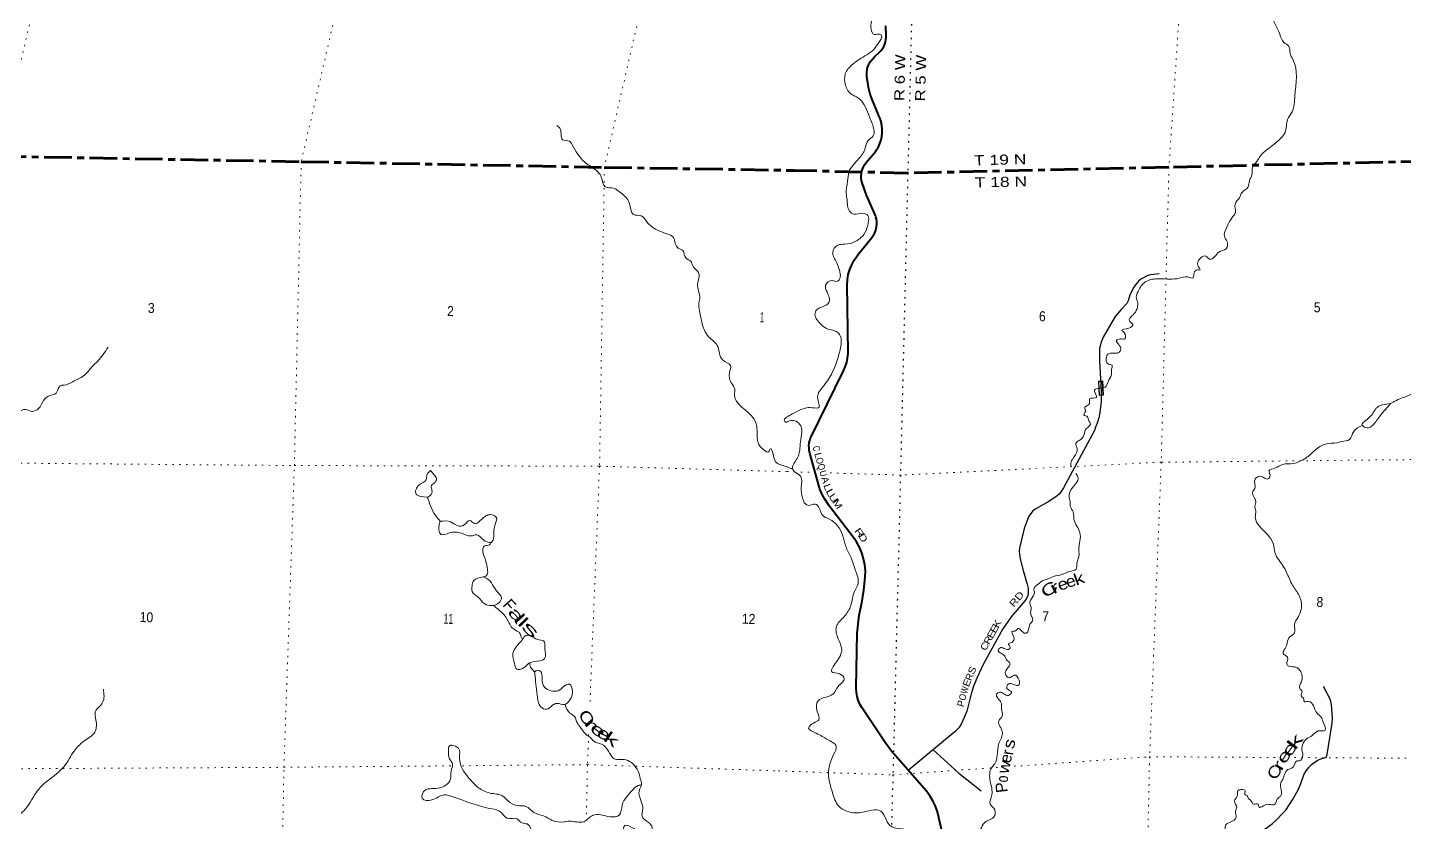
# Model space of a CAD drawing. Header units: feet. Extents: x -751810 to -497223, y -177792 to 12311.
# Drawn here: x -607782 to -583804, y -156551 to -142703 of the extents above; entities that cross this region are included whole.
import ezdxf
from ezdxf.enums import TextEntityAlignment as Align

# ---------------------------------------------------------------- set-up
doc = ezdxf.new("R2010")
doc.units = ezdxf.units.FT
doc.header["$LTSCALE"] = 80
doc.linetypes.add('DOTTED', pattern=[1.5, 0.3, -1.2])
doc.linetypes.add('LONG_DASH_SHORT_DASH', pattern=[9.9, 6, -1.2, 1.5, -1.2])
for name, color, linetype, lineweight in [('11', 7, 'LONG_DASH_SHORT_DASH', 60), ('26', 7, 'Continuous', 40), ('29', 7, 'Continuous', 25), ('31', 7, 'Continuous', 13), ('39', 7, 'Continuous', 13), ('6', 7, 'DOTTED', 25), ('7', 7, 'DOTTED', 13)]:
    doc.layers.add(name, color=color, linetype=linetype, lineweight=lineweight)
for name, color, linetype in [('27', 7, 'Continuous'), ('30', 7, 'Continuous'), ('41', 7, 'Continuous')]:
    doc.layers.add(name, color=color, linetype=linetype)

msp = doc.modelspace()

# ---------------------------------------------------------------- linework, layer by layer
at = {"layer": '11'}
for points in [[(-621201.12, -144536.95), (-618818.83, -144722.43), (-613561.75, -144840.46), (-608284.24, -144946.95), (-603016.44, -145041.08), (-597736.68, -145139.57), (-594429.94, -145193.18)], [(-563131.71, -145222.03), (-566730.28, -145049.66), (-572024.07, -145034.04), (-577330.13, -145028.26), (-582593.76, -145013.24), (-587904.53, -145136.28), (-592452.52, -145238.08), (-594429.94, -145193.18)]]:
    msp.add_lwpolyline(points, dxfattribs=at)
at = {"layer": '26'}
for points in [[(-593226.2, -145132), (-593206.82, -145096.66), (-593183.86, -145063.54), (-593182.93, -145062.34), (-593112.9, -144979.34), (-593032.71, -144885.05), (-592995.15, -144833.93), (-592963.14, -144779.17), (-592937.03, -144721.36), (-592917.11, -144661.14), (-592903.59, -144599.16), (-592896.62, -144536.11), (-592896.28, -144472.68), (-592902.58, -144409.56), (-592915.43, -144347.45), (-592934.71, -144287.02), (-592960.2, -144228.93), (-592963.42, -144222.63), (-593071.8, -143955.37), (-593107.35, -143863.71), (-593133.12, -143768.83), (-593145.28, -143700.44), (-593165.97, -143556.73), (-593168.73, -143516.83), (-593167.3, -143476.86), (-593161.7, -143437.26), (-593151.99, -143398.46), (-593138.29, -143360.89), (-593120.72, -143324.95), (-593105.78, -143300.29), (-593031.79, -143214.44), (-592946.58, -143133.7), (-592918.31, -143102.13), (-592893.49, -143067.77), (-592872.4, -143031.01), (-592855.27, -142992.25), (-592842.29, -142951.91), (-592833.59, -142910.44), (-592829.28, -142868.28), (-592828.81, -142843.07), (-592836.01, -142675.27)], [(-591542.97, -158060.2), (-591911.78, -156469.81), (-591912.59, -156465.27), (-591936.14, -156365.56), (-591969.99, -156268.86), (-592013.75, -156176.23), (-592066.96, -156088.68), (-592129.03, -156007.17), (-592701.01, -155349.47), (-592717.11, -155330.47), (-592846.12, -155158.87), (-593255.02, -154549.24), (-593288.56, -154487.44), (-593315.45, -154422.48), (-593335.41, -154355.06), (-593348.21, -154285.93), (-593353.72, -154215.84), (-593353.94, -154200.5), (-593335.89, -153255.12), (-593297.67, -152941.08), (-593251.97, -152726.46), (-593216.89, -152505.84), (-593193.15, -152272.62), (-593191.43, -152166.21), (-593200.83, -152060.2), (-593221.27, -151955.76), (-593252.51, -151854.03), (-593294.21, -151756.12), (-593345.92, -151663.1), (-593384.63, -151605.76), (-593820.66, -151034.32), (-593896.87, -150920.71), (-593944.29, -150835.1), (-593982.5, -150745.01), (-593991.63, -150718.71), (-594158.65, -150114.8), (-594168.08, -150071.22), (-594172.9, -150026.9), (-594173.06, -149982.32), (-594168.56, -149937.96), (-594159.45, -149894.32), (-594145.82, -149851.87), (-594142.2, -149842.65), (-593573.01, -148685.89), (-593541.17, -148613.71), (-593517.05, -148538.6), (-593500.92, -148461.38), (-593492.94, -148382.89), (-593492.23, -148363.07), (-593511.04, -147185.8), (-593504.67, -147095.45), (-593488.9, -147006.27), (-593463.89, -146919.22), (-593429.92, -146835.27), (-593387.36, -146755.32), (-593336.67, -146680.26), (-593305.86, -146641.76), (-593147.53, -146445.02), (-593077.65, -146360.07), (-593053.68, -146325.5), (-593033.45, -146288.61), (-593017.18, -146249.81), (-593005.07, -146209.52), (-592997.23, -146168.19), (-592993.75, -146126.26), (-592994.67, -146084.2), (-592999.99, -146042.47), (-593009.64, -146001.52), (-593016.73, -145979.57), (-593173.23, -145621.79), (-593248.97, -145407.03), (-593258.22, -145367.8), (-593263.32, -145327.82), (-593264.21, -145287.53), (-593260.88, -145247.36), (-593253.38, -145207.77), (-593241.77, -145169.17), (-593226.2, -145132)]]:
    msp.add_lwpolyline(points, dxfattribs=at)
at = {"layer": '29'}
for points in [[(-588076.04, -146992.05), (-588225.8, -147008.8), (-588248.19, -147014.14), (-588284.44, -147026.94), (-588370.8, -147072.8), (-588395.32, -147088.81), (-588435.84, -147122.94), (-588490.21, -147188), (-588527.53, -147244.54), (-588584.04, -147362.93), (-588614.96, -147466.4), (-588639.48, -147508), (-588737.57, -147614.66), (-588839.92, -147738.4), (-589048.89, -148096.79), (-589091.55, -148203.47), (-589104.34, -148254.67), (-589112.86, -148297.32), (-589117.13, -148510.66), (-589087.27, -149035.45), (-589083.01, -149176.25), (-589085.14, -149215.74), (-589108.6, -149406.65), (-589128.33, -149501.05), (-589156.58, -149592.26), (-589182.7, -149665.32), (-589204.03, -149721.85), (-589742.05, -150720.12)], [(-589742.05, -150720.12), (-589792.57, -150803.47), (-589816.03, -150833.34), (-589849.08, -150862.14), (-589998.35, -150960.27), (-590225.45, -151087.21), (-590267.03, -151118.14), (-590312.88, -151168.28), (-590348.06, -151224.81), (-590424.83, -151429.61), (-590505.86, -151775.22), (-590512.26, -151832.82), (-590510.13, -151877.62), (-590497.33, -151958.69), (-590441.89, -152163.49), (-590373.65, -152398.16), (-590358.73, -152470.68), (-590356.59, -152534.69), (-590358.73, -152573.08), (-590369.39, -152613.62), (-590388.58, -152654.15), (-590407.77, -152684.03), (-590651.39, -152971.6)], [(-590651.39, -152971.6), (-590756.42, -153120.29), (-590798, -153176.83), (-591135.99, -153790.17), (-591251.14, -154037.64), (-591312.97, -154193.37), (-591353.5, -154332.04), (-591426, -154609.38), (-591465.44, -154710.72), (-591525.14, -154840.86), (-591563.53, -154900.59), (-591601.91, -154943.26), (-591625.37, -154964.59), (-591660.56, -154997.65), (-592443.59, -155645.46)], [(-585872.2, -156333.7), (-585744.25, -156141.7), (-585650.42, -155971.02), (-585609.9, -155872.88), (-585556.59, -155723.55), (-585518.21, -155648.87), (-585471.3, -155591.27), (-585422.25, -155542.2), (-585377.47, -155505.94), (-585313.49, -155467.53), (-585258.05, -155441.93), (-585200.47, -155424.87), (-585164.22, -155416.33), (-585147.16, -155369.4), (-585061.86, -154818.98), (-585057.59, -154727.23), (-585066.13, -154580.03), (-585072.52, -154494.69), (-585091.72, -154413.63), (-585211.14, -154183.22)], [(-592011.35, -155287.87), (-591564.57, -155693.38), (-591172.74, -156001.22)], [(-587829.62, -159180.79), (-587723.18, -158919.41), (-587667.74, -158799.93), (-587608.03, -158693.26), (-587377.72, -158296.45), (-587262.57, -158083.11), (-587104.77, -157733.23), (-586998.15, -157511.35), (-586951.23, -157421.75), (-586882.99, -157323.61), (-586729.46, -157106), (-586632.43, -156981.2), (-586576.98, -156923.6), (-586511.94, -156862.79), (-586375.47, -156751.85), (-586196.34, -156640.92), (-586101.44, -156569.45), (-586034.27, -156504.38), (-585913.78, -156383.84), (-585872.2, -156333.7)]]:
    msp.add_lwpolyline(points, dxfattribs=at)
at = {"layer": '31'}
for p, q in [((-589133.8, -148864.29), (-589058.89, -148860.52)), ((-589121.23, -149113.98), (-589133.8, -148864.29))]:
    msp.add_line(p, q, dxfattribs=at)
msp.add_lwpolyline([(-589125.41, -148871.87), (-589066.47, -148868.9), (-589054.7, -149102.62), (-589113.64, -149105.59)], close=True, dxfattribs=at)
msp.add_lwpolyline([(-589058.89, -148860.52), (-589046.32, -149110.21), (-589121.23, -149113.98)], dxfattribs=at)
at = {"layer": '39'}
msp.add_line((-594544.38, -149564.94), (-594512.37, -149553.55), dxfattribs=at)
for points in [[(-589051.39, -148977.99), (-589018.38, -148965.58), (-588966.18, -148873.95), (-588907.28, -148750.23), (-588903.29, -148655.64), (-588895.83, -148587.3), (-588977.64, -148555.48), (-589000.59, -148498.63), (-588968.24, -148394.52), (-588865.24, -148374.39), (-588788.66, -148367.85), (-588741.03, -148302.31), (-588779.69, -148227.02), (-588816.42, -148155.8), (-588753.46, -148126.83), (-588675, -148126.36), (-588686.81, -148017.36), (-588726.22, -147978.31), (-588604.74, -147940.42), (-588534.95, -147873.31), (-588595.85, -147803.62), (-588554.17, -147733.95), (-588473.61, -147632.81), (-588448.8, -147504.38), (-588474.76, -147399.13), (-588423.53, -147266.23), (-588372.85, -147186.9), (-588306.18, -147128.51), (-588069.85, -147080.8), (-587725.66, -147069.45), (-587576.37, -147048.22), (-587484.13, -147062.12), (-587466.19, -146973.84), (-587408.85, -146924.62), (-587366.67, -146927.46), (-587401.17, -146846.21), (-587372.81, -146740.02), (-587263.06, -146685.78), (-587199.73, -146735.37), (-587110.42, -146696.84), (-587036.27, -146613.7), (-586910.39, -146557.77), (-586893.67, -146431.2), (-586940.03, -146339.65), (-586896.54, -146183.39), (-586816.9, -146029.86), (-586748.19, -145918.42), (-586753.38, -145781.35), (-586678.6, -145668.01), (-586632.39, -145574.25), (-586525.82, -145479.66), (-586503.48, -145373.35), (-586461.04, -145267.43), (-586454.62, -145152.74), (-586375.74, -145035.45), (-586309.3, -144936.05), (-586151.5, -144796.15), (-585954.94, -144630.82), (-585882.47, -144531.54), (-585837.51, -144304.81), (-585760.3, -144171.38), (-585712.35, -143898.38), (-585747.2, -143255.15), (-585795.36, -143153.49), (-585816.96, -143032.21), (-585901.99, -142962.05), (-585973.44, -142819.65), (-586110.47, -142543.01), (-586188.59, -142430.69), (-586259.67, -142366.85), (-586330.95, -142216.39), (-586404.95, -142100.12), (-586416.46, -141977.03), (-586475.64, -141824.8), (-586450.45, -141678.25), (-586362.94, -141532.93), (-586353.12, -141351.85), (-586370.12, -141202.46), (-586334.41, -141033.96), (-586317.27, -140887.26), (-586296.77, -140676.17)], [(-592840.97, -141397.32), (-592986.46, -141525.38), (-593014.95, -141637.62), (-593036.17, -141882.94), (-593014.28, -142086.81), (-592998.46, -142292.57), (-593048.66, -142480.92), (-593092.07, -142729.83), (-593039.76, -142825.53), (-592959.13, -142817.05), (-592909.37, -142842.2), (-592958.17, -142964.11), (-593041.08, -143081.32), (-593167.84, -143179.53), (-593410.55, -143339.92), (-593540.88, -143512.59), (-593538.88, -143706), (-593429.61, -143867.28), (-593322.21, -143925.79), (-593212.14, -144048.81), (-593139.15, -144213.41), (-593053.17, -144430.62), (-593054.52, -144591.74), (-593140.61, -144668.6), (-593198.13, -144822.56), (-593304.12, -144985.64), (-593478.02, -145221.91), (-593501.44, -145380.58), (-593524.12, -145599.68), (-593510.1, -145698.66), (-593466.09, -145902.96), (-593388.68, -145952.83), (-593241.53, -145937.6), (-593147.79, -145975.7), (-593140.43, -146104.76), (-593200.42, -146280.83), (-593358.35, -146426.77), (-593550.5, -146477.37), (-593673.57, -146495.09), (-593760.62, -146618.26), (-593690.01, -146800.93), (-593644.49, -146932.76), (-593628.87, -147051.9), (-593682.66, -147123.36), (-593768.91, -147111.59), (-593885.28, -147193.9), (-593859.49, -147307.2), (-593829.22, -147495.12), (-593880.49, -147542.45), (-594024.67, -147608.1), (-594068.37, -147677.74), (-593981.55, -147854.69), (-593866.83, -147947.59), (-593700.91, -147997.18), (-593639.68, -148050.76), (-593612.5, -148194.3), (-593659.48, -148420.99), (-593895.14, -148917.9), (-594021.95, -149114.81), (-594006.37, -149235.97), (-593995.99, -149316.74), (-594120.9, -149326.37), (-594239.7, -149332.09), (-594387.86, -149395.64), (-594489.53, -149448.02), (-594542.11, -149481.3)], [(-594564.7, -150350.94), (-594754.6, -150266.79), (-594798.95, -150126.57), (-594844.87, -150042.73), (-594859.51, -150062.49), (-594876.49, -150094.28), (-594962.08, -150061.77), (-595059.14, -149936.26), (-595076.1, -149752.44), (-595130.02, -149523.3), (-595471.98, -149093.04), (-595465.41, -149002.54), (-595524.84, -148898.19), (-595558, -148717.96), (-595540.37, -148591.48), (-595674.46, -148495.22), (-595769.96, -148242.8), (-595914.7, -148095.87), (-596042.08, -147832.54), (-596082.6, -147627.94), (-596093.85, -147526.88), (-596072.93, -147426.69), (-596113.88, -147165.66), (-596100.35, -147113.63), (-596098.34, -146970.61), (-596203.44, -146844.89), (-596225.75, -146779.81), (-596320.54, -146716.83), (-596371.25, -146588.53), (-596450.47, -146544.11), (-596502.59, -146466.14), (-596533.82, -146360.53), (-596650.67, -146294.95), (-597000.75, -146082.09), (-597094.52, -145982.87), (-597230.7, -145961.1), (-597278.35, -145867.14), (-597316.6, -145725.06), (-597473, -145563.72), (-597569.86, -145502.7), (-597722.06, -145478.49), (-597789.73, -145309.44), (-597912.47, -145167.12), (-598076.14, -145049.92), (-598298.88, -144743.73), (-598345.48, -144684.06), (-598465.41, -144656.68), (-598502.65, -144478.36), (-598567.17, -144412.16)], [(-582815.3, -147049.31), (-582727.15, -147258.51), (-582751.07, -147344.65), (-582737.38, -147459.74), (-582779.61, -147555.59), (-582688.72, -147633.92), (-582633.43, -147683.35), (-582791.2, -147917.92), (-582995.34, -148157.63), (-583122.78, -148288.06), (-583138.78, -148380.4), (-583139.58, -148418.65), (-583207.2, -148574.43), (-583314.49, -148703.25), (-583387.21, -148717.93), (-583465.87, -148728.47), (-583457.84, -148825.31), (-583534.54, -148934.58), (-583601.94, -148983.61), (-583674.25, -149074.84), (-583883.4, -149169.42), (-584001.32, -149229.54), (-584044.05, -149252.87)], [(-608167.19, -149375.11), (-607972.78, -149400.45), (-607814.63, -149356.31), (-607700.9, -149389.56), (-607588.88, -149340.16), (-607502.51, -149201.41), (-607395.43, -149113.59), (-607283.63, -149072.24), (-607232.45, -148968.82), (-607183.13, -148931.85), (-607142.88, -148930.91), (-606992.37, -148872.46), (-606804.39, -148768.66), (-606655.08, -148609.42), (-606559.85, -148513.22), (-606378.01, -148270.22)], [(-589354.94, -149381.95), (-589369.73, -149319.21), (-589289.97, -149256.33), (-589286.15, -149169.79), (-589167.02, -149147.96), (-589200.43, -149014.37), (-589157.75, -148993.05), (-589051.39, -148977.99)], [(-589616.05, -150349.19), (-589608.86, -150271.27), (-589556.7, -150181.66), (-589505.46, -150039.65), (-589523.55, -149942.61), (-589441.78, -149879.77), (-589377.18, -149772.27), (-589361.88, -149714.16), (-589273.32, -149615.19), (-589307.75, -149529.91), (-589332.75, -149475.04), (-589376.77, -149464.1), (-589354.94, -149381.95)], [(-584044.05, -149252.87), (-584299.28, -149338.48), (-584361.66, -149435.95), (-584486.83, -149554.34), (-584540.45, -149617.74), (-584475.24, -149673.41), (-584322.72, -149593.83), (-584196.54, -149427.12), (-584134.7, -149355.83), (-584044.05, -149252.87)], [(-594542.1, -149481.29), (-594584.43, -149507.63), (-594605.55, -149543.34), (-594572.39, -149580.49), (-594544.38, -149564.94)], [(-594512.37, -149553.55), (-594419.33, -149554.15), (-594336.02, -149610.17), (-594320.34, -149918.66), (-594380.76, -150211.55), (-594458.81, -150385.25), (-594413.87, -150448.58), (-594320.84, -150520.91), (-594306.79, -150714.55), (-594284.47, -150898.29), (-594256.08, -150983.45)], [(-584536.94, -149636.36), (-584687.78, -149737.71), (-584759.13, -149879.32), (-584900.71, -149916.82), (-584979.55, -149935.41), (-585179.19, -149959.67), (-585366.56, -150070.8), (-585522.22, -150204.7), (-585636.12, -150264.9), (-585729.33, -150297.31), (-585926.83, -150315.57), (-586058.91, -150379.44), (-586160.36, -150421.76), (-586146.55, -150530.8), (-586195.6, -150568.1), (-586289.22, -150523.96), (-586404.79, -150568.01), (-586410.21, -150731.06), (-586450.01, -150806.82), (-586392.8, -150957), (-586408.77, -151047.33), (-586394.19, -151120.13), (-586400.7, -151238.84), (-586329.46, -151391.31), (-586088.33, -151692.15), (-586055.59, -151857.96), (-585913.57, -152088.37), (-585857.44, -152194.22), (-585751.53, -152419.88), (-585638.57, -152597.35), (-585597.32, -152741.17), (-585666.92, -152991.58), (-585719.5, -153101.33), (-585718.5, -153246.37), (-585816.95, -153337.09), (-585851.47, -153449.21), (-585895.71, -153545.02), (-585917.12, -153607.04), (-585839.97, -153668.99), (-585852.67, -153795.63), (-585759.06, -153839.78), (-585686.84, -153849.26), (-585621.67, -153906.94), (-585597.56, -154100.78), (-585628.1, -154214.99), (-585587.06, -154272.2), (-585602.69, -154346.42), (-585561.3, -154387.52), (-585552.34, -154440.06), (-585477.99, -154443.54), (-585329.31, -154643.87), (-585256.39, -154715.8), (-585219.95, -154801.12), (-585186.75, -154944.78), (-585303.66, -154956.58), (-585409.93, -155037.07), (-585509.67, -155093.52), (-585580.3, -155200.9), (-585591.45, -155253.05), (-585574.03, -155382.3), (-585630.3, -155475.86), (-585684.75, -155482.85), (-585735.11, -155582.57), (-585836.69, -155630.93), (-585922.66, -155798.43), (-585956.13, -155860.21), (-585963.06, -156095.74), (-586018.36, -156143), (-586064.61, -156238.77), (-586135.02, -156239.4), (-586185.2, -156234.38), (-586288.67, -156276.66), (-586335.08, -156283.8), (-586352.08, -156231.09), (-586424.55, -156233.69), (-586487.38, -156159.94), (-586524.91, -156126.98), (-586544.17, -156086.31), (-586583.96, -156065.39), (-586576.59, -156001.08), (-586650.52, -155977.46), (-586703.25, -155998.58), (-586717.34, -156094.99), (-586763.34, -156178.68), (-586725.39, -156288.2), (-586746.93, -156356.26), (-586737.05, -156461.19), (-586790.67, -156524.59), (-586912.78, -156592.69), (-586903.33, -156717.76), (-586802.26, -156790.25), (-586788.69, -156911.37), (-586859.58, -157030.83), (-586947.21, -157085.5), (-586989.11, -157261.93), (-587070.3, -157393.27), (-587202.3, -157549.8)], [(-600761.61, -150420.94), (-600826.07, -150495.8), (-600838.5, -150580.1), (-600961.76, -150671.52), (-601014.47, -150829.3), (-600929.17, -150871.88), (-600767.79, -150856.03), (-600739.06, -150764.1), (-600753.22, -150695.21), (-600699.32, -150638.22), (-600658.98, -150562.72), (-600705.13, -150486.93), (-600761.61, -150420.94)], [(-594457.88, -150390.54), (-594516.91, -150374.04), (-594564.7, -150350.94)], [(-591552.91, -157698.81), (-591505.29, -157670.52), (-591456.22, -157439.85), (-591357.18, -157224.26), (-591398.81, -157098.56), (-591466.24, -156956.23), (-591447.92, -156849.84), (-591446.45, -156779.37), (-591315.76, -156781.94), (-591242.79, -156755.18), (-591095.37, -156534.5), (-590952.99, -156458.75), (-590938.27, -156332.14), (-591016.64, -156231.9), (-590989.15, -156071.3), (-591018.28, -155829.02), (-590991.29, -155595.9), (-590939.59, -155528.43), (-590896.31, -155382.24), (-590865.76, -155171.35), (-590805.38, -154977.16), (-590867.74, -154784.57), (-590803.22, -154681.1), (-590819.17, -154578.06), (-590826.87, -154465.11), (-590906.24, -154316.51), (-590855.17, -154279.25), (-590699.48, -154336.7), (-590645.94, -154277.32), (-590725.19, -154219.36), (-590699.34, -154137.29), (-590591.06, -154153.52), (-590522.82, -154160.91), (-590514.98, -154074.45), (-590599.59, -153984.16), (-590683.03, -154030.86), (-590753.95, -153958.96), (-590711.63, -153859.08), (-590671.91, -153787.35), (-590738.59, -153705.47), (-590761.71, -153656.67), (-590819.01, -153607.2), (-590876.39, -153561.76), (-590834.96, -153504.16), (-590759.02, -153527.81), (-590682.53, -153525.29), (-590673.61, -153483.17), (-590700.96, -153444.36), (-590629.79, -153407.49), (-590602.26, -153341.56), (-590623.12, -153280.72), (-590638.07, -153226.04), (-590569.33, -153209.27), (-590536.32, -153169.63), (-590439.31, -153244.06), (-590383.14, -153251.21), (-590325.66, -153099.25), (-590275.85, -153025.71), (-590311.95, -152924.29), (-590303.43, -152805.61), (-590326.21, -152740.71), (-590273.3, -152614.85), (-590247.95, -152556.94), (-590256.45, -152482.25), (-590174.09, -152391.21), (-590100.49, -152334.25), (-590023.62, -152313.6), (-589914, -152265.41), (-589770.53, -152233.99), (-589634.6, -152178.25), (-589523.13, -152138.15), (-589506.83, -152031.72), (-589472.1, -151909.53), (-589474.01, -151808.78), (-589455.43, -151496.94), (-589559.42, -151275.34), (-589572.73, -151142.14), (-589624.92, -151040.4), (-589627.26, -150959.78), (-589643.54, -150872.85), (-589579.82, -150710.95), (-589485.98, -150551.66), (-589525.59, -150469.59)], [(-600816.65, -150886.11), (-600761.05, -151045.62), (-600673.11, -151209.17), (-600595.3, -151303.94)], [(-594256.08, -150983.45), (-594172.56, -151029.4), (-594067.42, -151003.27), (-593994.54, -151077.22), (-593938.76, -151199.18), (-593817.5, -151268.03), (-593589.9, -151542.42), (-593531.73, -151742.98), (-593445.12, -151930), (-593361.53, -152165.29), (-593317.86, -152385.71), (-593383.13, -152525.42), (-593444.56, -152769.95), (-593559.22, -152963.07), (-593695.62, -153137.64), (-593663.89, -153351.77), (-593603.29, -153532.23), (-593700.58, -153759.94), (-593776.45, -153925.63), (-593644.42, -153960.46), (-593559.77, -154048.74), (-593650.68, -154163.77), (-593758.47, -154316.75), (-594014.33, -154432.56), (-594030.26, -154617.56), (-594003.17, -154765.13), (-594096.84, -154819.69), (-594179.11, -154906.7), (-594046.25, -154997.94), (-593849.38, -155106.56), (-593698.97, -155224.33), (-593744.18, -155366.45), (-593833.72, -155705.09), (-593766.02, -156026.69), (-593654.36, -156266.57), (-593355.08, -156383.25), (-593129.05, -156347.41), (-592955.85, -156336.73), (-592845.77, -156459.75), (-592766.28, -156602.31), (-592586.46, -156660.24), (-592348.17, -156711.26), (-592222.14, -156840.63), (-592174.53, -157065.15), (-592225.68, -157203.13), (-592189.5, -157300.53), (-592200.86, -157459.43), (-592133.6, -157513.12), (-592063.81, -157542.7), (-591858.02, -157609.19), (-591750.67, -157669.72), (-591745.32, -157798.73), (-591783.28, -157979.27), (-591766.25, -158223.33), (-591950.88, -158588.3), (-592090.44, -158913.87), (-592050.63, -159222.84), (-592030.88, -159529.39), (-592176.04, -159738.03), (-592429.98, -159954.59), (-592531.11, -160077.49), (-592474.36, -160153.13), (-592228.28, -160313.07), (-592070.62, -160469.26), (-592044.92, -160683.28), (-591996.14, -160948.1), (-592007.81, -161217.78), (-592215.25, -161423.18), (-592496.21, -161584.83), (-592547.87, -161746.96), (-592455.31, -161938.13), (-592420.69, -162110.02), (-592550.51, -162258.53), (-592657.57, -162280.59), (-592869.19, -162203.91), (-593015.13, -162257.44), (-593098.79, -162410.89), (-593141.95, -162551.04), (-593322.92, -162799.87)], [(-600597.31, -151303.89), (-600416.57, -151314.75), (-600291.69, -151380.55), (-600178.67, -151367.44), (-600075.96, -151291.59), (-600008.86, -151337.72), (-599859.74, -151257.06), (-599692.94, -151190.98), (-599617.8, -151237.32), (-599645.93, -151379.63), (-599663.14, -151562.55), (-599710.53, -151674.12), (-599778.64, -151664.25), (-599844.07, -151630.26), (-599960.3, -151542.53), (-600061.37, -151559.99), (-600223, -151513.36), (-600436.07, -151507.68), (-600581.65, -151534.02), (-600619.59, -151452.41), (-600615.43, -151375.95), (-600595.3, -151303.94)], [(-599720.52, -151681.79), (-599737.85, -151715.71), (-599820.71, -151729.62), (-599852.39, -151783.18), (-599815.04, -151957.47), (-599772, -152144.01), (-599780.69, -152238.48), (-599822.74, -152270.46), (-599847.82, -152273.86)], [(-599847.82, -152273.86), (-600010.5, -152336.02), (-600041.3, -152429.91), (-600040.05, -152528.68), (-599936.11, -152624.14), (-599818.79, -152744.14), (-599702.93, -152773.43), (-599570.69, -152720.53), (-599528.06, -152635.02), (-599562.6, -152575.67), (-599646.15, -152470.67), (-599725.23, -152349.67), (-599806.06, -152291.1), (-599845.81, -152273.92)], [(-599662.7, -152771.94), (-599403.29, -153054.56), (-599357.28, -153141.36), (-599325.27, -153173.37), (-599258.95, -153215.59), (-599211.56, -153247.08), (-599187.35, -153316.23), (-599160.57, -153365.31)], [(-599160.57, -153365.31), (-599106.27, -153294.22), (-599023.91, -153298.43), (-598897.07, -153366.29), (-598797.07, -153387.09), (-598770.71, -153522.8), (-598779.59, -153695.86), (-598863.2, -153735.95), (-599039.21, -153771.56), (-599142.26, -153859.48), (-599263.49, -153878.42), (-599301.09, -153784.72), (-599330.17, -153602.59), (-599272.79, -153493.29), (-599160.57, -153365.31)], [(-599036.1, -153772.3), (-599011.6, -153862.97), (-598968.62, -153908.45), (-598953.28, -153935.05)], [(-598953.28, -153935.05), (-598897.93, -153898.24), (-598852.09, -153913.57), (-598821.93, -154057.44), (-598775.58, -154197.72), (-598668.56, -154254.98), (-598539.86, -154256.39), (-598434.97, -154174.56), (-598345.51, -154140.67), (-598292.56, -154260.97), (-598337.17, -154416.96), (-598425.92, -154497.21), (-598566.18, -154477.35), (-598639.51, -154509.65), (-598742.05, -154579.45), (-598841.42, -154536.5), (-598904.17, -154335.34), (-598930.84, -154139.17), (-598941.58, -154019.99), (-598953.28, -153935.05)], [(-606460.78, -154226.51), (-606473.43, -154461.93), (-606544.21, -154546.69), (-606594.2, -154607.83), (-606582.05, -154819.73), (-606610.69, -154980.17), (-606804.22, -155138.23), (-606969.89, -155307.1), (-607144.37, -155574.48), (-607596.34, -155981.56), (-607816.96, -156316.22), (-608052.56, -156539.65), (-608194.96, -156739.37), (-608340.47, -156906.77), (-608449.44, -157133.58), (-608563.81, -157338.08), (-608681.49, -157445.77), (-608721.07, -157565.62), (-608759.67, -157794.3), (-608827.78, -158070.56), (-608925.47, -158325.88), (-609044.94, -158425.47), (-609066.06, -158604.24), (-609041.59, -158735.87), (-609139.94, -158942.81), (-609208.06, -159152.33), (-609248.27, -159433.61), (-609282.75, -159571.12), (-609400, -159822.5), (-609467.63, -160010.11), (-609527.44, -160205.99), (-609709.88, -160255.53), (-609858.2, -160451.07), (-610002.81, -160586.25), (-610281.04, -160895.19), (-610440.54, -160987.66), (-610497.78, -161163.46), (-610573.67, -161501.98), (-610667.17, -161751.36), (-610787.75, -161818.67), (-610911.6, -162002.77), (-611085.26, -162169.42), (-611129.31, -162305.27), (-611224.23, -162461.93), (-611413.03, -162666.46), (-611487.28, -162946.58), (-611642.51, -163101.63), (-611775, -163218.45)], [(-598419.95, -154496.09), (-598337.53, -154644.65), (-598248.88, -154711.49), (-598226.29, -154776.5), (-598194.28, -154840.52), (-598137.95, -154915.96), (-598052.39, -155021.01), (-597979.37, -155071.31), (-597918.81, -155135.4), (-597786.16, -155184.62), (-597664.26, -155311.45), (-597565.3, -155441.04), (-597364.63, -155458.48), (-597237.96, -155532.38), (-597149, -155659.69), (-597110.24, -155783.64), (-597087.22, -155895.08)], [(-597087.22, -155895.08), (-597133.5, -156038.93), (-597093.41, -156187.1), (-597069, -156320.74), (-597080.43, -156441.34), (-596972.76, -156546.98), (-596902.88, -156637.5), (-596966.18, -156742.61), (-597025.44, -156775.29), (-597152.5, -156715.48), (-597284.63, -156621.28), (-597380.72, -156604.61), (-597384.29, -156731.46), (-597305.83, -156874.61), (-597394.81, -156962.91), (-597503.24, -156955.99), (-597679.14, -156844.5), (-597886.64, -156855.09), (-598009.93, -156875.98), (-598219.13, -156946.98), (-598346.92, -156913.34), (-598488.68, -156875.31), (-598983.51, -156731.13), (-599079.78, -156577.44), (-599173.8, -156558.81), (-599256.31, -156488.1), (-599428.95, -156475.43), (-599540.64, -156369.68), (-599697.97, -156313.1), (-600393.96, -156097.06), (-600525.95, -156069.36), (-600739.67, -156158.37), (-600907.84, -156129.7), (-600884.46, -156013.45), (-600639.37, -155953.49), (-600413.73, -155798.31), (-600405.7, -155655.45), (-600378.3, -155539.31), (-600437.67, -155432.95), (-600452.6, -155319.71), (-600429.38, -155209.5), (-600353.11, -155215.56), (-600277.8, -155255.86), (-600258.71, -155435.7), (-600095.29, -155776.57), (-599927.05, -155946.3), (-599730.48, -156038.18), (-599510.61, -156088.38), (-599381.11, -156204.68), (-599213.68, -156259.52), (-599101.34, -156270.57), (-598965.52, -156376.96), (-598794.18, -156435.94), (-598645.51, -156514.46), (-598439.09, -156542.13), (-598348.19, -156528.43), (-598094.97, -156537.2), (-597943.05, -156428.41), (-597629.93, -156452.88), (-597478.21, -156422.67), (-597424.99, -156246.77), (-597352.74, -156109.66), (-597252.98, -155995.44), (-597145.91, -155907.62), (-597087.22, -155895.08)]]:
    msp.add_spline(points, degree=3, dxfattribs=at)
at = {"layer": '6'}
msp.add_lwpolyline([(-591966.37, -131030.88), (-592181.13, -134747.19), (-592323.09, -140003.59), (-592452.52, -145238.08), (-592580.48, -150498.78), (-592711.67, -155721.15), (-592856.42, -160725.71), (-592942.62, -166490.8), (-592973.02, -167617.5)], dxfattribs=at)
at = {"layer": '7'}
msp.add_line((-594051.6, -150454.26), (-594567.05, -150438.65), dxfattribs=at)
for points in [[(-601423.11, -129548.23), (-601652.53, -134438), (-601789.34, -139739.98), (-603016.44, -145041.08)], [(-587108.44, -129922.58), (-587308.9, -134689.83), (-587553.55, -139888.02), (-587904.53, -145136.28), (-588040.03, -150275.98), (-588241.71, -155406.32), (-588353.21, -160649.21), (-588405.53, -165947.66), (-588419.2, -171321.4), (-588610.06, -175701.95)], [(-606748.09, -131375), (-606838.49, -134223.13), (-607038.21, -139616.12), (-608284.24, -144946.95)], [(-596298.08, -132504.92), (-596436.28, -134577.11), (-596530.71, -139874.17), (-597736.68, -145139.57)], [(-603581.29, -169366.37), (-603552.3, -166057.85), (-603415.29, -160820.36), (-603316.69, -155589.91), (-603134.88, -150333.47), (-603016.44, -145041.08)], [(-597736.68, -145139.57), (-597820.48, -150344.22), (-597989.98, -154533.3)], [(-620837.12, -149936.36), (-618862.76, -150083.3), (-613630.45, -150295.38), (-608379.92, -150288.3), (-603134.88, -150333.47), (-597820.48, -150344.22), (-594567.05, -150438.65)], [(-572949.3, -150258.73), (-577482.72, -150215.97), (-582726.63, -150219.46), (-588040.03, -150275.98), (-592580.48, -150498.78), (-593819.56, -150461.28)], [(-626001.11, -155004.74), (-623119.58, -155106.13), (-619041.78, -155384.15), (-613787.51, -155673.38), (-608606.03, -155618.12), (-603316.69, -155589.91), (-600380.87, -155564.12)], [(-598009.39, -155013.19), (-598030.85, -155543.48), (-598051.03, -156516.28)], [(-600209.23, -155562.62), (-598030.85, -155543.48), (-594703.34, -155651.96)], [(-594703.34, -155651.96), (-592711.67, -155721.15), (-590879.84, -155592.12)], [(-590602.18, -155572.57), (-588241.71, -155406.32), (-586052.26, -155418.56)], [(-585716.51, -155420.43), (-582813.46, -155436.66), (-577605.25, -155504.97), (-572319.59, -155621.14), (-571197.6, -155655.69)]]:
    msp.add_lwpolyline(points, dxfattribs=at)

# ---------------------------------------------------------------- texts
at = {"layer": '27'}
for s, rotation, width, p in [('C', 278.629, 0.8, (-594107.65, -150000.69)), ('L', 284.459, 1.1, (-594081.12, -150125.74)), ('O', 285.459, 0.9, (-594057.46, -150211.35)), ('Q', 285.459, 0.9, (-594027.45, -150319.18)), ('U', 284.459, 0.9, (-593994.32, -150435.23)), ('A', 285.459, 1.05, (-593960.4, -150547.15)), ('L', 290.855, 1.25, (-593925.13, -150677.81)), ('L', 297.752, 1.45, (-593886.07, -150774.97)), ('U', 302.571, 1.3, (-593840.14, -150868.32)), ('M', 303.834, 1.25, (-593773.14, -150969.1)), ('R', 306.345, 1.4, (-593389.81, -151471.88)), ('D', 301.907, 1.3, (-593322.36, -151560.87))]:
    msp.add_text(s, height=120, rotation=rotation, dxfattribs=dict(at, width=width)).set_placement(p)
at = {"layer": '30', "width": 1.25}
msp.add_text('RD', height=120, rotation=49.73, dxfattribs=at).set_placement((-590605.16, -152808.73))
at = {"layer": '30'}
for s, rotation, width, p in [('E', 61.142, 1.3, (-590944.03, -153299.46)), ('E', 61.142, 1.3, (-590892.04, -153205.11)), ('K', 61.142, 1.25, (-590845.68, -153117.52)), ('C', 61.142, 1.2, (-591061.77, -153510.47)), ('R', 61.142, 1.2, (-591002.79, -153402.63)), ('S', 65.047, 1.2, (-591278.97, -153926.62)), ('W', 73.708, 0.8, (-591405.49, -154260.39)), ('E', 68.345, 1.15, (-591368.67, -154141.73)), ('R', 68.345, 1.05, (-591324.48, -154036.93)), ('O', 75.35, 0.9, (-591438.94, -154382.09))]:
    msp.add_text(s, height=120, rotation=rotation, dxfattribs=dict(at, width=width)).set_placement(p, align=Align.CENTER)
msp.add_text('P', height=120, rotation=75.35, dxfattribs=at).set_placement((-591468.09, -154493.62), align=Align.CENTER)
at = {"layer": '41'}
for s, rotation, width, p in [('k', 19.751, 1.35, (-589522.14, -152427.45)), ('C', 36.897, 1.5, (-590047.93, -152653.24)), ('r', 28.263, 1.6, (-589913.39, -152577.33)), ('e', 19.801, 1.2, (-589807.83, -152520.29)), ('e', 18.21, 1.15, (-589668.29, -152469.41)), ('a', 308.234, 1.85, (-599431.79, -152887.26)), ('l', 312.93, 1.75, (-599318.83, -153025.81)), ('l', 313.631, 1.8, (-599259.54, -153093.03)), ('s', 317.194, 2.25, (-599197.08, -153159.73)), ('C', 301.842, 1.35, (-598202.07, -154663.49)), ('r', 311.217, 2.1, (-598105.02, -154825.49)), ('e', 321.514, 1.75, (-598007.21, -154938.53)), ('e', 330.822, 1.45, (-597886.71, -155037.52)), ('k', 324.827, 1.85, (-597771.29, -155110.31)), ('s', 76.738, 1.25, (-590610.54, -155282.62)), ('k', 52.73, 1.95, (-585712.61, -155305.13)), ('e', 57.245, 1.55, (-585887.48, -155550.05)), ('e', 54.886, 1.65, (-585798.19, -155428.8)), ('w', 77.056, 1.15, (-590704.35, -155714.71)), ('C', 62.851, 1.25, (-586034.02, -155826.67)), ('r', 60.347, 1.65, (-585945.77, -155668.08)), ('o', 86.668, 0.8, (-590711.4, -155857.06)), ('P', 96.839, 1.05, (-590711.47, -156022.42))]:
    msp.add_text(s, height=200, rotation=rotation, dxfattribs=dict(at, width=width)).set_placement(p)
for s, rotation, p in [('F', 312.421, (-599518.68, -152769.13)), ('e', 77.439, (-590665.6, -155526.42)), ('r', 81.754, (-590621.81, -155387.03))]:
    msp.add_text(s, height=200, rotation=rotation, dxfattribs=at).set_placement(p)
at = {"layer": '6'}
for s, rotation, width, p in [('R 6 W', 88.584, 1.25, (-592514.53, -143985.84)), ('R 5 W', 88.584, 1.25, (-592151.63, -143992.7)), ('T 19 N', 1.282, 1.3, (-591298.56, -145103.3)), ('T 18 N', 1.282, 1.3, (-591285.84, -145489.97))]:
    msp.add_text(s, height=175, rotation=rotation, dxfattribs=dict(at, width=width)).set_placement(p)
at = {"layer": '7'}
for s, rotation, width, p in [('3', 358.472, 0.9, (-605687.38, -147674.05)), ('2', 358.472, 0.9, (-600477.33, -147728.78)), ('1', 358.472, 0.45, (-595028.79, -147838.12)), ('6', 358.872, 0.9, (-590169.12, -147818.97)), ('5', 358.872, 0.9, (-585383.78, -147663.38)), ('8', 358.872, 0.9, (-585336.83, -152797.5)), ('10', 358.472, 0.9, (-605829.71, -153059.51)), ('11', 358.472, 0.65, (-600538.95, -153088.37)), ('12', 358.472, 0.9, (-595343.47, -153088.29)), ('7', 358.872, 0.9, (-590113.18, -153046.85))]:
    msp.add_text(s, height=175, rotation=rotation, dxfattribs=dict(at, width=width)).set_placement(p)

doc.saveas('drawing.dxf')
